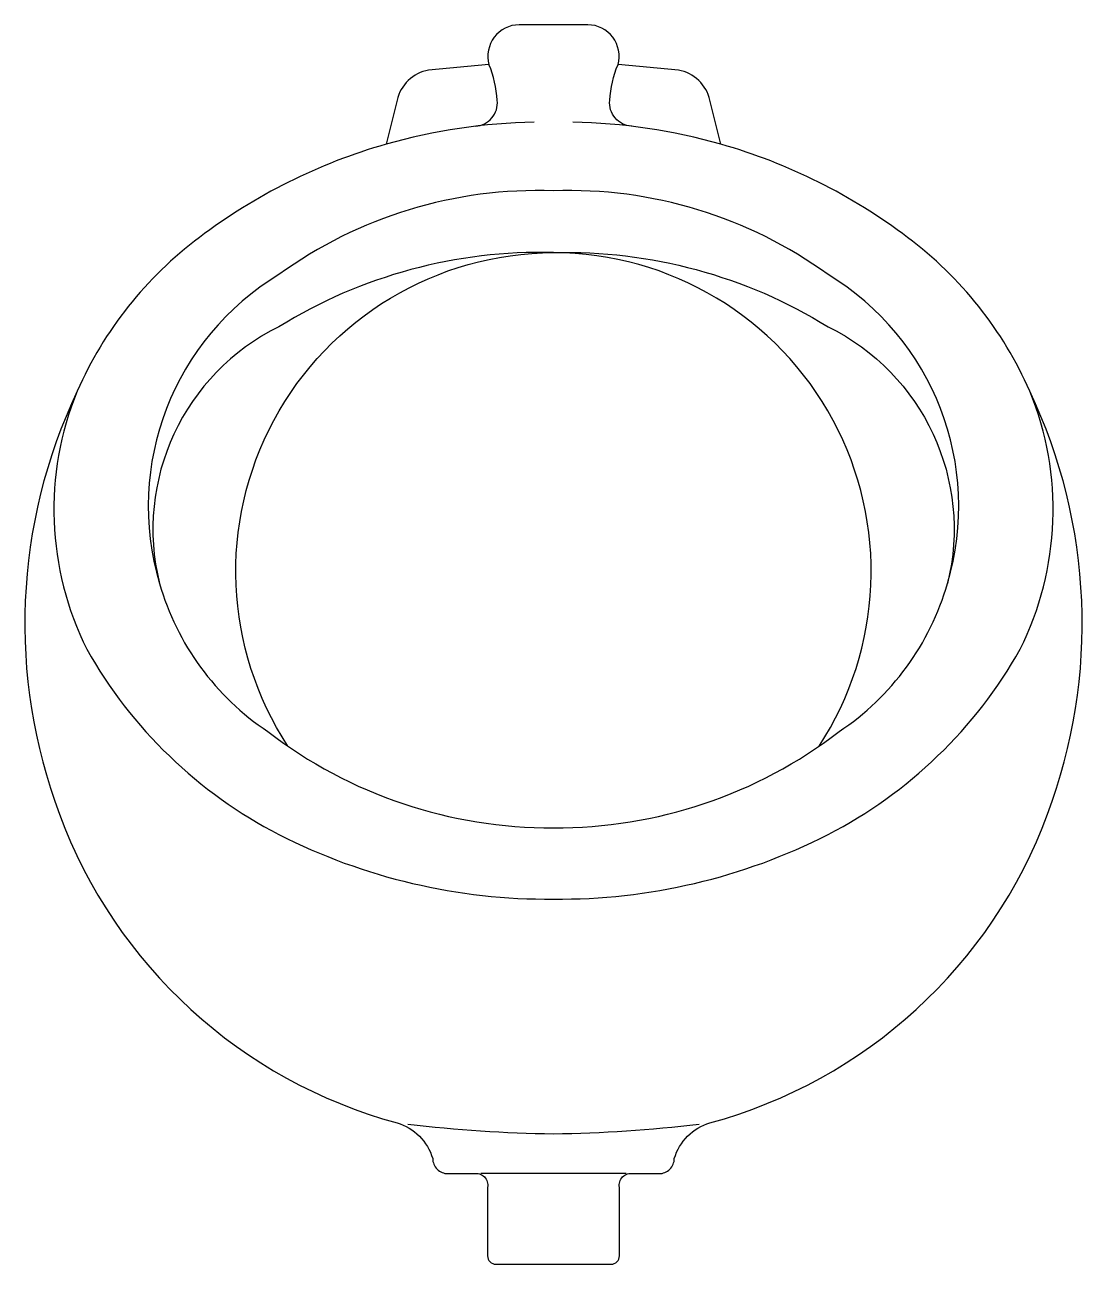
# Model space of a CAD drawing. Extents: x -0.195 to 0.195, y 0.439 to 0.897.
import ezdxf

# ---------------------------------------------------------------- set-up
doc = ezdxf.new("R2010")
doc.units = 0
doc.header["$LTSCALE"] = 0.5
doc.header["$MEASUREMENT"] = 0
doc.layers.get('0').update_dxf_attribs({"linetype": 'CONTINUOUS'})

msp = doc.modelspace()

# ---------------------------------------------------------------- linework, layer by layer
for points in [[(-0.18247, 0.60544, 0.242542), (-0.05778, 0.49139, -0.251654), (-0.0446, 0.47822, 0.418034), (-0.03903, 0.47264), (-0.0294, 0.47264, -0.525277), (-0.02433, 0.46757), (-0.02433, 0.44223, 0.414214), (-0.02129, 0.43919), (0, 0.43919), (0.02129, 0.43919, 0.414214), (0.02433, 0.44223), (0.02433, 0.46757, -0.525277), (0.0294, 0.47264), (0.03903, 0.47264, 0.418034), (0.0446, 0.47822, -0.251654), (0.05778, 0.49139, 0.242542), (0.18247, 0.60544, 0.203384), (0.17588, 0.76155, 0.129371), (0.13077, 0.81832, 0.0925), (0.06184, 0.85278), (0.05778, 0.869, 0.299676), (0.04612, 0.88015), (0.02382, 0.88218, 0.492423), (0.01267, 0.89688), (0, 0.89688), (-0.01267, 0.89688, 0.492423), (-0.02382, 0.88218), (-0.04612, 0.88015, 0.299676), (-0.05778, 0.869), (-0.06184, 0.85278, 0.0925), (-0.13077, 0.81832, 0.129371), (-0.17588, 0.76155, 0.203384)], [(0, 0.60037, 0.167199), (0.10543, 0.63585, 0.178091), (0.14547, 0.69059, 0.341921), (0.10137, 0.80463, 0.167713), (0, 0.83555, 0.167713), (-0.10137, 0.80463, 0.341921), (-0.14547, 0.69059, 0.178091), (-0.10543, 0.63585, 0.167199)]]:
    msp.add_lwpolyline(points, format="xyb", close=True)
for points in [[(-0.02887, 0.85943, 0.43244), (-0.02078, 0.869, 0.083649), (-0.02382, 0.88218, 0.083649)], [(0.02887, 0.85943, -0.43244), (0.02078, 0.869, -0.083649), (0.02382, 0.88218, -0.083649)], [(-0.09806, 0.63049, -0.595047), (0, 0.81274, 0.146108), (-0.10137, 0.78537, 0.352944), (-0.14547, 0.69059)], [(0.09806, 0.63049, 0.595047), (0, 0.81274, -0.146108), (0.10137, 0.78537, -0.352944), (0.14547, 0.69059)], [(-0.17588, 0.76155, 0.216061), (-0.17233, 0.66626, 0.146133), (-0.10137, 0.59783, 0.120033), (0, 0.57401, 0.120033), (0.10137, 0.59783, 0.146133), (0.17233, 0.66626, 0.216061), (0.17588, 0.76155, 0.216061)], [(-0.05373, 0.49089, 0.02454), (0, 0.48734, 0.02454), (0.05373, 0.49089, 0.02454)]]:
    msp.add_lwpolyline(points, format="xyb")
msp.add_lwpolyline([(0.02686, 0.47264), (0, 0.47264), (-0.02686, 0.47264)])
for centre, start, end in [((-0.00395, 0.65084), 90.8586, 105.9954), ((0.00395, 0.65084), 74.0046, 89.1414)]:
    msp.add_arc(centre, 0.21007, start, end)

doc.saveas('drawing.dxf')
